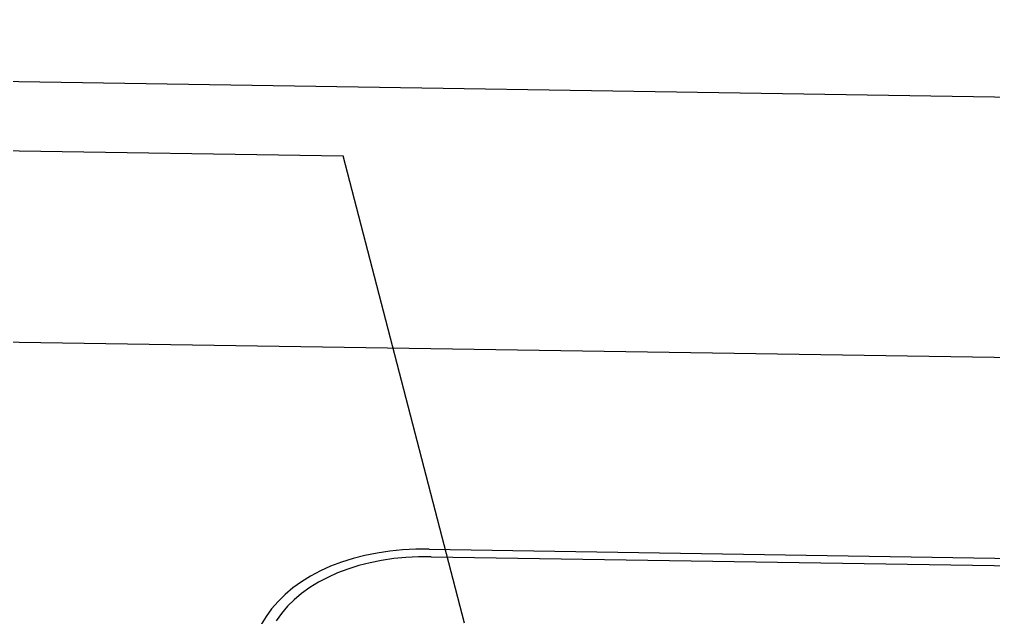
# Model space of a CAD drawing. Extents: x -68 to 264, y 51 to 115.
# Drawn here: x 196.98 to 206.99, y 103.91 to 110.07 of the extents above; entities that cross this region are included whole.
import ezdxf

# ---------------------------------------------------------------- set-up
doc = ezdxf.new("R2010")
doc.units = 0
doc.layers.get('0').update_dxf_attribs({"linetype": 'CONTINUOUS'})

msp = doc.modelspace()

# ---------------------------------------------------------------- linework, layer by layer
for p, q in [((155.725, 110.065), (241.372, 108.738)), ((155.863, 109.354), (200.306, 108.664)), ((201.551, 103.857), (200.306, 108.664)), ((156.248, 107.38), (242.231, 106.043)), ((200.528, 104.552), (200.406, 104.521)), ((200.654, 104.577), (200.528, 104.552)), ((200.783, 104.596), (200.654, 104.577)), ((200.916, 104.609), (200.783, 104.596)), ((200.95, 104.532), (200.824, 104.52)), ((201.052, 104.616), (200.916, 104.609)), ((201.079, 104.539), (200.95, 104.532)), ((201.19, 104.617), (201.052, 104.616)), ((201.21, 104.54), (201.079, 104.539)), ((201.19, 104.617), (239.025, 104.028)), ((201.21, 104.54), (239.095, 103.95)), ((200.176, 104.442), (200.07, 104.394)), ((200.288, 104.484), (200.176, 104.442)), ((200.406, 104.521), (200.288, 104.484)), ((200.465, 104.448), (200.354, 104.413)), ((200.581, 104.478), (200.465, 104.448)), ((200.7, 104.501), (200.581, 104.478)), ((200.824, 104.52), (200.7, 104.501)), ((199.969, 104.341), (199.875, 104.283)), ((200.07, 104.394), (199.969, 104.341)), ((200.247, 104.373), (200.146, 104.327)), ((200.354, 104.413), (200.247, 104.373)), ((199.875, 104.283), (199.788, 104.22)), ((200.05, 104.277), (199.961, 104.222)), ((200.146, 104.327), (200.05, 104.277)), ((199.707, 104.152), (199.635, 104.08)), ((199.788, 104.22), (199.707, 104.152)), ((199.878, 104.162), (199.802, 104.098)), ((199.961, 104.222), (199.878, 104.162)), ((199.635, 104.08), (199.569, 104.005)), ((199.802, 104.098), (199.732, 104.03)), ((199.569, 104.005), (199.512, 103.925)), ((199.67, 103.957), (199.616, 103.882)), ((199.732, 104.03), (199.67, 103.957)), ((199.512, 103.925), (199.463, 103.842))]:
    msp.add_line(p, q)

doc.saveas('drawing.dxf')
